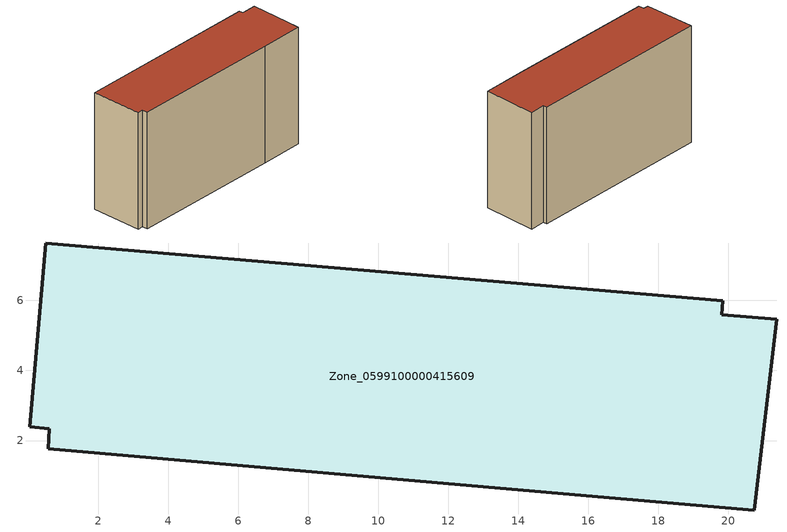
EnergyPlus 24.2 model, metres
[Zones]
Zone_0599100000415609
 floor ground (C_G): 16.27,0.39 0.57,1.76 0.61,2.33 0.05,2.39 0.5,7.64 19.85,5.99 19.81,5.59 21.38,5.46 20.75,0.01 z0
 wall outside (C_F): 19.85,5.99 0.5,7.64 0.05,2.39 0.61,2.33 0.57,1.76 16.27,0.39 20.75,0.01 21.38,5.46 19.81,5.59 19.85,5.99 z0:12.14
 roof outside (C_R): 0.57,1.76 16.27,0.39 20.75,0.01 21.38,5.46 19.81,5.59 19.85,5.99 0.5,7.64 0.05,2.39 0.61,2.33 z12.14
[BUILDING]
Pand.0599100000415609: North Axis=0; Terrain=City; Loads Convergence Tolerance Value=0.04; Temperature Convergence Tolerance Value=0.4; Solar Distribution=FullExterior; Maximum Number of Warmup Days=25; Minimum Number of Warmup Days=1
[Site:Location]
Rotterdam.The.Hague.AP_ZH_NLD Design_Conditions: Latitude=51.96; Longitude=4.45; Time Zone=1; Elevation=-4.5
[SITE:GROUNDTEMPERATURE:BUILDINGSURFACE]
18, 18, 18, 18, 18, 18, 18, 18, 18, 18, 18, 18
[MATERIAL] Thermal Absorptance=0.9; Solar Absorptance=0.7; Visible Absorptance=0.7
Name | Roughness | Thickness | Conductivity | Density | Specific Heat
G.TC.2006-2014 | MediumSmooth | 0.15 | 0.06 | 540 | 1210
F.TC.2006-2014 | Rough | 0.3 | 0.12 | 1920 | 840
R.TC.2006-2014 | MediumRough | 0.2 | 0.08 | 1500 | 1000
[CONSTRUCTION]
C_G: G.TC.2006-2014
C_F: F.TC.2006-2014
C_R: R.TC.2006-2014
[ZONE]
Zone_0599100000415609: Type=1; Multiplier=1; Ceiling Height=Autocalculate; Volume=Autocalculate; Floor Area=autocalculate; Part of Total Floor Area=Yes
[ZONEINFILTRATION:DESIGNFLOWRATE]
Infil_Zone_0599100000415609: Zone or ZoneList or Space or SpaceList=Zone_0599100000415609; Schedule=AlwaysOn; Design Flow Rate Calculation Method=Flow/Area; Flow Rate per Floor Area=0.0015; Constant Term Coefficient=1; Temperature Term Coefficient=0; Velocity Term Coefficient=0; Velocity Squared Term Coefficient=0
[HVACTEMPLATE:ZONE:IDEALLOADSAIRSYSTEM]
Zone_0599100000415609: Maximum Heating Supply Air Temperature=50; Minimum Cooling Supply Air Temperature=13; Maximum Heating Supply Air Humidity Ratio=0.0156; Minimum Cooling Supply Air Humidity Ratio=0.0077; Heating Limit=NoLimit; Cooling Limit=NoLimit; Dehumidification Control Type=ConstantSensibleHeatRatio; Cooling Sensible Heat Ratio=0.7; Dehumidification Setpoint=60; Humidification Control Type=None; Humidification Setpoint=30; Outdoor Air Method=None; Outdoor Air Flow Rate per Person=0.00944; Outdoor Air Flow Rate per Zone Floor Area=0; Outdoor Air Flow Rate per Zone=0; Demand Controlled Ventilation Type=None; Outdoor Air Economizer Type=NoEconomizer; Heat Recovery Type=None; Sensible Heat Recovery Effectiveness=0.7; Latent Heat Recovery Effectiveness=0.65
[ZONECONTROL:THERMOSTAT]
ThermostatControl_Zone_0599100000415609: Zone or ZoneList=Zone_0599100000415609; Control Type Schedule=DualSetpointControlType; Control 1=Thermostat_Zone_0599100000415609; Temperature Difference Between Cutout And Setpoint=0
[THERMOSTATSETPOINT:DUALSETPOINT]
Thermostat_Zone_0599100000415609: Heating Setpoint Temperature Schedule=HeatingSetpoint_Zone_0599100000415609; Cooling Setpoint Temperature Schedule=CoolingSetpoint_Zone_0599100000415609
[SCHEDULE:COMPACT]
HeatingSetpoint_Zone_0599100000415609: Through: 12/31, For: AllDays, Until: 24:00, 21
CoolingSetpoint_Zone_0599100000415609: Through: 12/31, For: AllDays, Until: 24:00, 24
DualSetpointControlType: Through: 12/31, For: AllDays, Until: 24:00, 4
AlwaysOn: Through: 12/31, For: AllDays, Until: 24:00, 1
